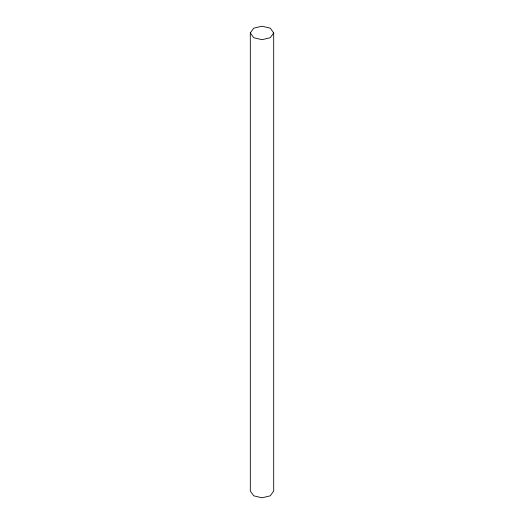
<?xml version="1.0" encoding="UTF-8"?>
<svg xmlns="http://www.w3.org/2000/svg" width="524" height="524" viewBox="0 0 524 524"><rect width="100%" height="100%" fill="white"/><g stroke="black" fill="none" stroke-linecap="round" stroke-linejoin="round"><path stroke-width="0.79" d="M250.308 32.947L253.734 28.178L262 26.2L270.266 28.178L273.692 32.947L273.692 491.054L270.266 495.822L262 497.8L253.734 495.822L250.308 491.054L250.308 32.947L253.734 37.721L262 39.7L270.266 37.721L273.692 32.947"/></g></svg>
